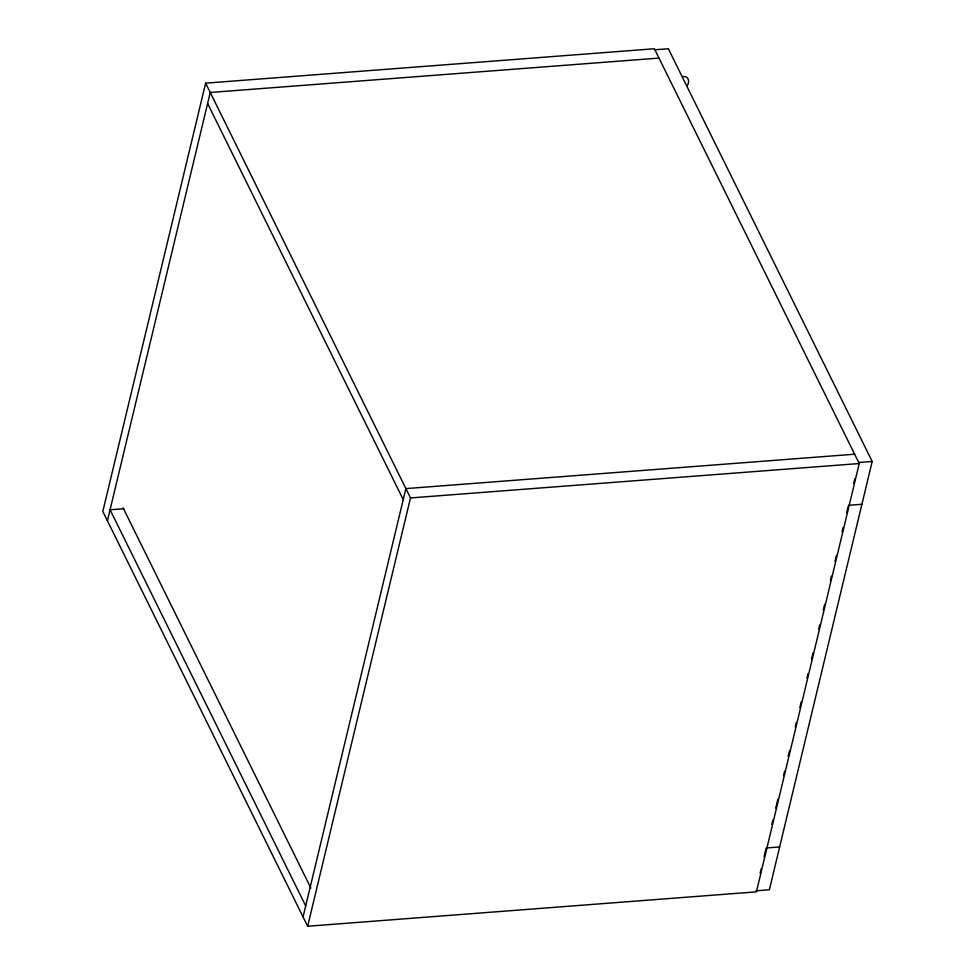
<?xml version="1.0" encoding="UTF-8"?>
<svg xmlns="http://www.w3.org/2000/svg" width="975" height="975" viewBox="0 0 975 975"><rect width="100%" height="100%" fill="white"/><g stroke="black" fill="none" stroke-linecap="round" stroke-linejoin="round"><path stroke-width="1.46" d="M205.64 83.155L102.814 511.461L307.661 926.25L756.405 891.845L859.231 463.539L654.383 48.75L205.64 83.155L410.499 497.945L307.661 926.25M107.421 520.796L210.259 92.479L658.99 58.086M303.054 916.914L405.88 488.609L854.624 454.204M686.985 86.08C689.886 82.29 688.862 75.843 683.304 76.525M760.147 873.088L761.207 868.652M764.047 856.842L766.179 847.982L779.634 846.946M771.847 824.35L772.919 819.914M775.747 808.104L777.879 799.244M783.547 775.612L784.619 771.176M788.166 756.405L789.579 750.506M795.247 726.875L796.319 722.438M799.866 707.667L801.279 701.768M806.959 678.137L808.019 673.701M811.566 658.929L812.979 653.031M818.659 629.399L819.719 624.963M823.266 610.192L824.679 604.281M830.359 580.661L831.419 576.225M834.966 561.454L836.379 555.543M842.059 531.911L843.119 527.487M846.666 512.716L848.079 506.805M853.759 483.173L854.819 478.749M654.895 49.786L668.362 48.75L872.186 461.467L769.36 889.785L755.893 890.809M123.715 508.731L110.065 509.779L305.699 905.909M858.719 462.503L872.186 461.467M410.499 497.945L859.231 463.539M848.445 505.33L861.9 504.294M207.614 103.496L403.236 499.627M123.082 507.841L310.854 888.054"/></g></svg>
